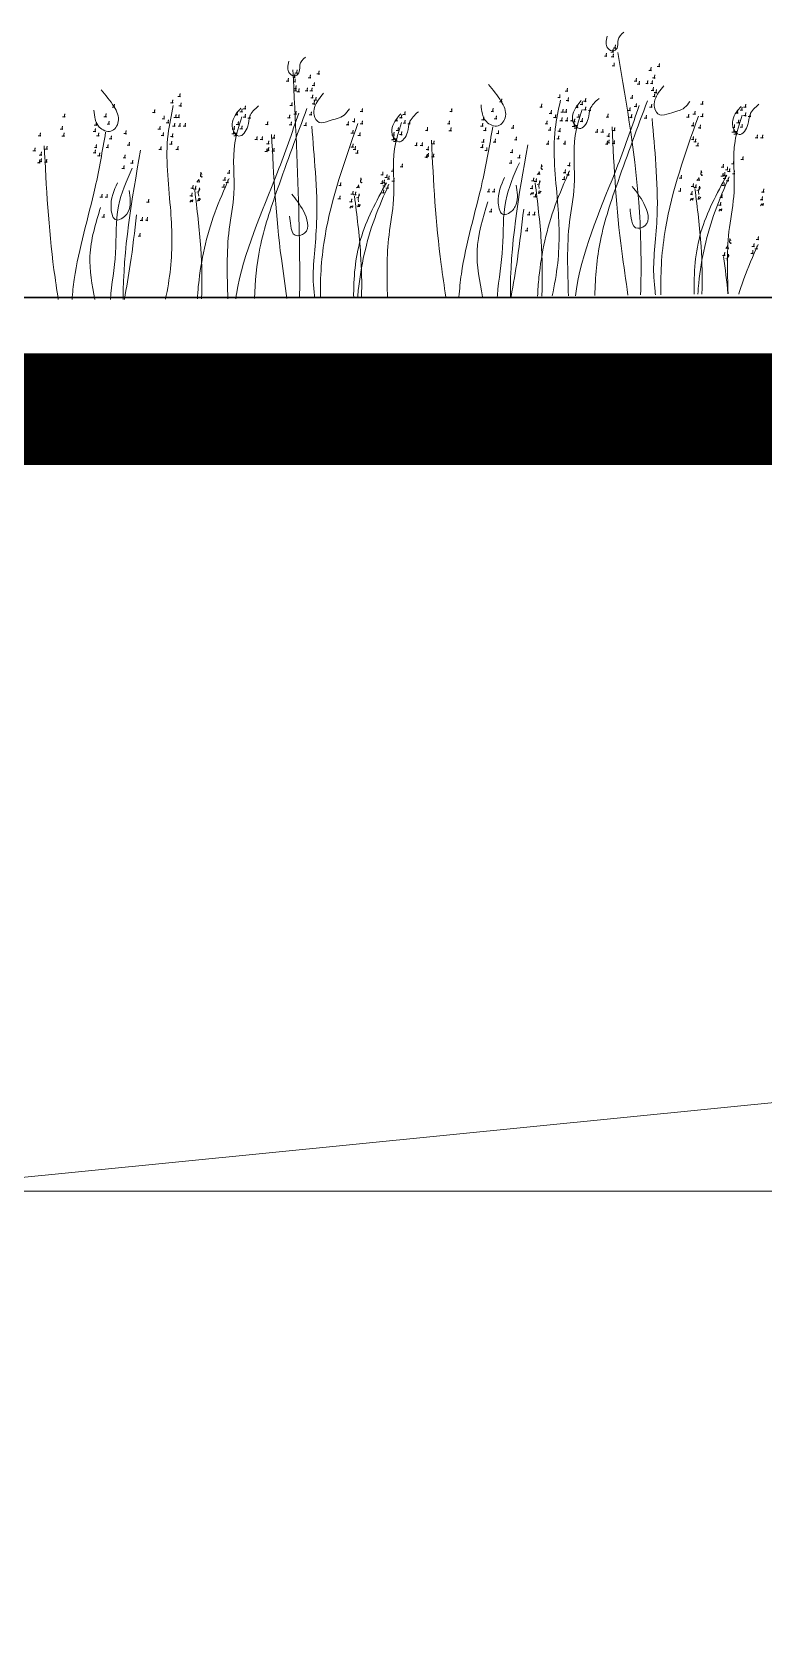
# Model space of a CAD drawing. Header units: metres. Extents: x 0 to 4415, y 1197 to 2590.
# Drawn here: x 1927.761 to 1928.415, y 1201.792 to 1203.226 of the extents above; entities that cross this region are included whole.
import ezdxf

# ---------------------------------------------------------------- set-up
doc = ezdxf.new("R2010")
doc.units = ezdxf.units.M
doc.linetypes.add('CACHE2', pattern=[4.7625, 3.175, -1.5875])
doc.layers.add('00-MUR', color=7, linetype='Continuous', lineweight=30)
doc.layers.add('caché', color=20, linetype='CACHE2', lineweight=13)
doc.layers.add('A_VEGETATION', color=7, linetype='Continuous', lineweight=9, true_color=0x009900)

# ---------------------------------------------------------------- blocks, each defined once
blk = doc.blocks.new('Arbustes 1_coupes')
at = {"flags": 128}
for points in [[(24.102, 5.509), (24.109, 5.448), (24.058, 5.456), (24.102, 5.465), (24.109, 5.526)], [(24.156, 5.606), (24.163, 5.545), (24.112, 5.553), (24.156, 5.562), (24.163, 5.623)], [(23.952, 5.42), (23.959, 5.359), (23.908, 5.368), (23.952, 5.377), (23.959, 5.438)], [(24.112, 5.403), (24.119, 5.342), (24.067, 5.351), (24.112, 5.359), (24.119, 5.42)], [(24.128, 5.2), (24.135, 5.139), (24.084, 5.148), (24.128, 5.156), (24.135, 5.217)], [(25.16, 5.182), (25.167, 5.122), (25.115, 5.13), (25.16, 5.139), (25.167, 5.2)], [(16.687, 4.867), (16.694, 4.806), (16.643, 4.814), (16.687, 4.823), (16.694, 4.884)], [(16.837, 4.955), (16.844, 4.894), (16.793, 4.903), (16.837, 4.912), (16.844, 4.972)], [(16.846, 4.849), (16.853, 4.788), (16.802, 4.797), (16.846, 4.806), (16.853, 4.867)], [(16.891, 5.052), (16.898, 4.991), (16.846, 5), (16.891, 5.009), (16.898, 5.07)], [(17.194, 4.942), (17.201, 4.881), (17.15, 4.89), (17.194, 4.898), (17.201, 4.959)], [(17.284, 4.767), (17.291, 4.706), (17.239, 4.714), (17.284, 4.723), (17.291, 4.784)], [(17.389, 5.03), (17.396, 4.969), (17.344, 4.978), (17.389, 4.987), (17.396, 5.048)], [(24.632, 4.848), (24.639, 4.787), (24.588, 4.796), (24.632, 4.804), (24.639, 4.865)], [(24.702, 4.778), (24.709, 4.717), (24.658, 4.726), (24.702, 4.735), (24.709, 4.796)], [(24.895, 4.796), (24.902, 4.735), (24.85, 4.743), (24.895, 4.752), (24.902, 4.813)], [(24.965, 5.094), (24.972, 5.033), (24.92, 5.042), (24.965, 5.051), (24.972, 5.111)], [(25, 4.796), (25.007, 4.735), (24.956, 4.743), (25, 4.752), (25.007, 4.813)], [(25.054, 4.919), (25.061, 4.858), (25.009, 4.867), (25.054, 4.875), (25.061, 4.936)], [(14.049, 4.378), (14.056, 4.317), (14.004, 4.326), (14.049, 4.335), (14.056, 4.396)], [(14.217, 4.523), (14.225, 4.462), (14.173, 4.471), (14.217, 4.48), (14.225, 4.541)], [(16.862, 4.696), (16.869, 4.635), (16.817, 4.643), (16.862, 4.652), (16.869, 4.713)], [(16.863, 4.646), (16.87, 4.586), (16.818, 4.594), (16.863, 4.603), (16.87, 4.664)], [(16.932, 4.626), (16.939, 4.565), (16.887, 4.574), (16.932, 4.583), (16.939, 4.643)], [(17.124, 4.643), (17.131, 4.583), (17.08, 4.591), (17.124, 4.6), (17.131, 4.661)], [(17.23, 4.643), (17.237, 4.583), (17.185, 4.591), (17.23, 4.6), (17.237, 4.661)], [(17.248, 4.485), (17.255, 4.425), (17.204, 4.433), (17.248, 4.442), (17.255, 4.503)], [(17.319, 4.432), (17.326, 4.371), (17.274, 4.38), (17.319, 4.388), (17.326, 4.449)], [(21.557, 4.384), (21.564, 4.323), (21.512, 4.332), (21.557, 4.341), (21.564, 4.401)], [(22.886, 4.48), (22.893, 4.419), (22.841, 4.427), (22.886, 4.436), (22.893, 4.497)], [(23.055, 4.625), (23.062, 4.564), (23.01, 4.572), (23.055, 4.581), (23.062, 4.642)], [(23.078, 4.407), (23.085, 4.346), (23.033, 4.355), (23.078, 4.364), (23.085, 4.425)], [(23.476, 4.391), (23.484, 4.33), (23.432, 4.339), (23.476, 4.348), (23.484, 4.409)], [(24.543, 4.461), (24.55, 4.4), (24.498, 4.409), (24.543, 4.417), (24.55, 4.478)], [(25.019, 4.638), (25.026, 4.577), (24.974, 4.585), (25.019, 4.594), (25.026, 4.655)], [(25.054, 4.497), (25.061, 4.436), (25.009, 4.445), (25.054, 4.454), (25.061, 4.514)], [(25.089, 4.584), (25.096, 4.523), (25.045, 4.532), (25.089, 4.541), (25.096, 4.601)], [(11.583, 4.065), (11.59, 4.004), (11.538, 4.013), (11.583, 4.022), (11.59, 4.083)], [(12.525, 4.065), (12.532, 4.004), (12.481, 4.013), (12.525, 4.022), (12.532, 4.083)], [(12.72, 4.283), (12.727, 4.222), (12.675, 4.23), (12.72, 4.239), (12.727, 4.3)], [(13.636, 4.161), (13.643, 4.1), (13.592, 4.109), (13.636, 4.117), (13.643, 4.178)], [(13.854, 4.016), (13.861, 3.955), (13.81, 3.964), (13.854, 3.972), (13.861, 4.033)], [(14.121, 4.041), (14.128, 3.98), (14.077, 3.988), (14.121, 3.997), (14.128, 4.058)], [(14.194, 4.041), (14.201, 3.98), (14.15, 3.988), (14.194, 3.997), (14.201, 4.058)], [(14.241, 4.306), (14.248, 4.245), (14.196, 4.254), (14.241, 4.262), (14.248, 4.323)], [(15.523, 4.099), (15.53, 4.038), (15.479, 4.046), (15.523, 4.055), (15.53, 4.116)], [(15.629, 4.168), (15.636, 4.107), (15.584, 4.116), (15.629, 4.125), (15.636, 4.185)], [(15.706, 4.239), (15.713, 4.178), (15.661, 4.187), (15.706, 4.196), (15.713, 4.256)], [(15.706, 4.045), (15.713, 3.984), (15.661, 3.993), (15.706, 4.001), (15.713, 4.062)], [(15.814, 4.028), (15.821, 3.967), (15.769, 3.975), (15.814, 3.984), (15.821, 4.045)], [(16.719, 4.028), (16.726, 3.967), (16.674, 3.975), (16.719, 3.984), (16.726, 4.045)], [(16.773, 4.309), (16.78, 4.248), (16.728, 4.256), (16.773, 4.265), (16.78, 4.326)], [(16.862, 4.116), (16.869, 4.055), (16.817, 4.064), (16.862, 4.072), (16.869, 4.133)], [(17.213, 4.099), (17.22, 4.038), (17.169, 4.046), (17.213, 4.055), (17.22, 4.116)], [(17.284, 4.345), (17.291, 4.284), (17.239, 4.293), (17.284, 4.301), (17.291, 4.362)], [(18.376, 4.168), (18.383, 4.107), (18.331, 4.116), (18.376, 4.125), (18.383, 4.185)], [(19.276, 4.026), (19.283, 3.965), (19.231, 3.974), (19.276, 3.983), (19.283, 4.043)], [(19.353, 4.097), (19.36, 4.036), (19.309, 4.045), (19.353, 4.054), (19.36, 4.114)], [(20.42, 4.167), (20.427, 4.106), (20.375, 4.114), (20.42, 4.123), (20.427, 4.184)], [(21.362, 4.167), (21.369, 4.106), (21.318, 4.114), (21.362, 4.123), (21.369, 4.184)], [(22.473, 4.262), (22.48, 4.201), (22.429, 4.21), (22.473, 4.219), (22.48, 4.28)], [(22.691, 4.117), (22.698, 4.057), (22.647, 4.065), (22.691, 4.074), (22.698, 4.135)], [(22.787, 4.022), (22.794, 3.961), (22.743, 3.97), (22.787, 3.978), (22.794, 4.039)], [(22.958, 4.142), (22.965, 4.081), (22.914, 4.09), (22.958, 4.099), (22.965, 4.159)], [(23.031, 4.142), (23.038, 4.081), (22.987, 4.09), (23.031, 4.099), (23.038, 4.159)], [(23.294, 4.251), (23.301, 4.19), (23.249, 4.199), (23.294, 4.207), (23.301, 4.268)], [(23.319, 4.03), (23.326, 3.97), (23.275, 3.978), (23.319, 3.987), (23.326, 4.048)], [(23.399, 4.32), (23.406, 4.259), (23.355, 4.268), (23.399, 4.277), (23.406, 4.338)], [(23.476, 4.197), (23.484, 4.136), (23.432, 4.145), (23.476, 4.154), (23.484, 4.214)], [(23.584, 4.18), (23.591, 4.119), (23.54, 4.128), (23.584, 4.136), (23.591, 4.197)], [(23.987, 4.03), (23.995, 3.97), (23.943, 3.978), (23.987, 3.987), (23.995, 4.048)], [(24.489, 4.18), (24.496, 4.119), (24.445, 4.128), (24.489, 4.136), (24.496, 4.197)], [(24.524, 4.022), (24.531, 3.961), (24.48, 3.97), (24.524, 3.978), (24.531, 4.039)], [(24.632, 4.268), (24.639, 4.207), (24.588, 4.216), (24.632, 4.225), (24.639, 4.285)], [(24.984, 4.251), (24.991, 4.19), (24.939, 4.199), (24.984, 4.207), (24.991, 4.268)], [(25.828, 4.022), (25.835, 3.961), (25.783, 3.97), (25.828, 3.978), (25.835, 4.039)], [(25.968, 4.091), (25.975, 4.03), (25.924, 4.039), (25.968, 4.048), (25.975, 4.109)], [(26.146, 4.32), (26.153, 4.259), (26.102, 4.268), (26.146, 4.277), (26.153, 4.338)], [(26.146, 4.039), (26.153, 3.978), (26.102, 3.987), (26.146, 3.996), (26.153, 4.057)], [(26.941, 4.109), (26.948, 4.048), (26.896, 4.057), (26.941, 4.065), (26.948, 4.126)], [(27.046, 4.178), (27.053, 4.117), (27.002, 4.126), (27.046, 4.135), (27.053, 4.196)], [(27.124, 4.249), (27.131, 4.188), (27.079, 4.197), (27.124, 4.206), (27.131, 4.267)], [(27.124, 4.055), (27.131, 3.994), (27.079, 4.003), (27.124, 4.012), (27.131, 4.072)], [(27.232, 4.038), (27.239, 3.977), (27.187, 3.985), (27.232, 3.994), (27.239, 4.055)], [(11.529, 3.784), (11.536, 3.723), (11.484, 3.732), (11.529, 3.741), (11.536, 3.801)], [(12.284, 3.726), (12.291, 3.665), (12.239, 3.674), (12.284, 3.683), (12.291, 3.743)], [(12.307, 3.871), (12.314, 3.81), (12.263, 3.819), (12.307, 3.828), (12.314, 3.888)], [(12.598, 3.896), (12.605, 3.835), (12.553, 3.843), (12.598, 3.852), (12.605, 3.913)], [(12.985, 3.678), (12.992, 3.617), (12.94, 3.626), (12.985, 3.635), (12.992, 3.696)], [(13.758, 3.775), (13.765, 3.715), (13.714, 3.723), (13.758, 3.732), (13.765, 3.793)], [(13.95, 3.92), (13.957, 3.859), (13.906, 3.868), (13.95, 3.877), (13.957, 3.938)], [(14.096, 3.848), (14.103, 3.787), (14.051, 3.796), (14.096, 3.804), (14.103, 3.865)], [(14.217, 3.848), (14.225, 3.787), (14.173, 3.796), (14.217, 3.804), (14.225, 3.865)], [(14.337, 3.848), (14.344, 3.787), (14.293, 3.796), (14.337, 3.804), (14.344, 3.865)], [(15.443, 3.667), (15.45, 3.606), (15.399, 3.615), (15.443, 3.623), (15.45, 3.684)], [(15.453, 3.772), (15.46, 3.712), (15.408, 3.72), (15.453, 3.729), (15.46, 3.79)], [(15.549, 3.878), (15.556, 3.817), (15.504, 3.826), (15.549, 3.835), (15.556, 3.896)], [(15.629, 3.781), (15.636, 3.72), (15.584, 3.729), (15.629, 3.738), (15.636, 3.799)], [(16.217, 3.878), (16.224, 3.817), (16.172, 3.826), (16.217, 3.835), (16.224, 3.896)], [(16.754, 3.87), (16.761, 3.809), (16.709, 3.817), (16.754, 3.826), (16.761, 3.887)], [(17.089, 3.852), (17.096, 3.791), (17.044, 3.8), (17.089, 3.809), (17.096, 3.87)], [(18.057, 3.87), (18.064, 3.809), (18.013, 3.817), (18.057, 3.826), (18.064, 3.887)], [(18.163, 3.675), (18.17, 3.615), (18.118, 3.623), (18.163, 3.632), (18.17, 3.693)], [(18.198, 3.939), (18.205, 3.878), (18.153, 3.887), (18.198, 3.896), (18.205, 3.957)], [(18.376, 3.887), (18.383, 3.826), (18.331, 3.835), (18.376, 3.843), (18.383, 3.904)], [(19.17, 3.957), (19.177, 3.896), (19.126, 3.904), (19.17, 3.913), (19.177, 3.974)], [(19.196, 3.736), (19.203, 3.675), (19.152, 3.684), (19.196, 3.693), (19.203, 3.754)], [(19.353, 3.903), (19.36, 3.842), (19.309, 3.851), (19.353, 3.859), (19.36, 3.92)], [(19.461, 3.886), (19.468, 3.825), (19.417, 3.833), (19.461, 3.842), (19.468, 3.903)], [(19.864, 3.736), (19.871, 3.675), (19.82, 3.684), (19.864, 3.693), (19.871, 3.754)], [(20.366, 3.886), (20.373, 3.825), (20.321, 3.833), (20.366, 3.842), (20.373, 3.903)], [(20.401, 3.728), (20.408, 3.667), (20.357, 3.675), (20.401, 3.684), (20.408, 3.745)], [(21.121, 3.828), (21.128, 3.767), (21.076, 3.775), (21.121, 3.784), (21.128, 3.845)], [(21.144, 3.972), (21.151, 3.912), (21.1, 3.92), (21.144, 3.929), (21.151, 3.99)], [(21.193, 3.732), (21.2, 3.671), (21.149, 3.68), (21.193, 3.688), (21.2, 3.749)], [(21.435, 3.997), (21.442, 3.936), (21.39, 3.945), (21.435, 3.954), (21.442, 4.014)], [(21.484, 3.659), (21.491, 3.599), (21.44, 3.607), (21.484, 3.616), (21.491, 3.677)], [(21.822, 3.78), (21.829, 3.719), (21.777, 3.728), (21.822, 3.736), (21.829, 3.797)], [(22.595, 3.877), (22.602, 3.816), (22.551, 3.825), (22.595, 3.833), (22.602, 3.894)], [(22.668, 3.732), (22.675, 3.671), (22.623, 3.68), (22.668, 3.688), (22.675, 3.749)], [(22.886, 3.707), (22.893, 3.646), (22.841, 3.655), (22.886, 3.664), (22.893, 3.725)], [(22.933, 3.949), (22.94, 3.888), (22.888, 3.897), (22.933, 3.906), (22.94, 3.967)], [(23.055, 3.949), (23.062, 3.888), (23.01, 3.897), (23.055, 3.906), (23.062, 3.967)], [(23.174, 3.949), (23.181, 3.888), (23.13, 3.897), (23.174, 3.906), (23.181, 3.967)], [(23.214, 3.819), (23.221, 3.758), (23.169, 3.767), (23.214, 3.775), (23.221, 3.836)], [(23.223, 3.925), (23.23, 3.864), (23.179, 3.872), (23.223, 3.881), (23.23, 3.942)], [(23.258, 3.775), (23.266, 3.715), (23.214, 3.723), (23.258, 3.732), (23.266, 3.793)], [(23.399, 3.933), (23.406, 3.872), (23.355, 3.881), (23.399, 3.89), (23.406, 3.951)], [(23.741, 3.687), (23.748, 3.626), (23.697, 3.635), (23.741, 3.644), (23.748, 3.704)], [(23.866, 3.687), (23.873, 3.626), (23.821, 3.635), (23.866, 3.644), (23.873, 3.704)], [(24.138, 3.722), (24.145, 3.661), (24.093, 3.67), (24.138, 3.678), (24.145, 3.739)], [(24.859, 4.004), (24.867, 3.943), (24.815, 3.952), (24.859, 3.961), (24.867, 4.022)], [(25.933, 3.828), (25.94, 3.767), (25.889, 3.775), (25.933, 3.784), (25.94, 3.845)], [(26.092, 3.775), (26.099, 3.715), (26.048, 3.723), (26.092, 3.732), (26.099, 3.793)], [(26.861, 3.677), (26.868, 3.616), (26.817, 3.625), (26.861, 3.633), (26.868, 3.694)], [(26.871, 3.783), (26.878, 3.722), (26.826, 3.73), (26.871, 3.739), (26.878, 3.8)], [(26.967, 3.888), (26.974, 3.828), (26.922, 3.836), (26.967, 3.845), (26.974, 3.906)], [(27.046, 3.791), (27.053, 3.73), (27.002, 3.739), (27.046, 3.748), (27.053, 3.809)], [(10.905, 3.291), (10.912, 3.23), (10.861, 3.239), (10.905, 3.248), (10.912, 3.309)], [(11.027, 3.635), (11.034, 3.574), (10.983, 3.583), (11.027, 3.591), (11.034, 3.652)], [(11.177, 3.326), (11.184, 3.265), (11.133, 3.274), (11.177, 3.283), (11.184, 3.344)], [(11.564, 3.626), (11.571, 3.565), (11.519, 3.574), (11.564, 3.583), (11.571, 3.644)], [(12.307, 3.364), (12.314, 3.303), (12.263, 3.312), (12.307, 3.32), (12.314, 3.381)], [(12.356, 3.63), (12.363, 3.57), (12.312, 3.578), (12.356, 3.587), (12.363, 3.648)], [(12.574, 3.364), (12.581, 3.303), (12.53, 3.312), (12.574, 3.32), (12.581, 3.381)], [(12.647, 3.558), (12.654, 3.497), (12.602, 3.506), (12.647, 3.515), (12.654, 3.575)], [(13.057, 3.413), (13.064, 3.352), (13.013, 3.361), (13.057, 3.37), (13.064, 3.43)], [(13.781, 3.316), (13.789, 3.255), (13.737, 3.264), (13.781, 3.273), (13.789, 3.333)], [(13.831, 3.63), (13.838, 3.57), (13.786, 3.578), (13.831, 3.587), (13.838, 3.648)], [(14.023, 3.436), (14.03, 3.375), (13.978, 3.384), (14.023, 3.393), (14.03, 3.454)], [(14.049, 3.606), (14.056, 3.545), (14.004, 3.554), (14.049, 3.562), (14.056, 3.623)], [(14.168, 3.316), (14.175, 3.255), (14.124, 3.264), (14.168, 3.273), (14.175, 3.333)], [(15.488, 3.623), (15.495, 3.562), (15.443, 3.571), (15.488, 3.58), (15.495, 3.641)], [(15.971, 3.535), (15.978, 3.474), (15.926, 3.483), (15.971, 3.491), (15.978, 3.552)], [(16.095, 3.535), (16.102, 3.474), (16.051, 3.483), (16.095, 3.491), (16.102, 3.552)], [(16.236, 3.438), (16.243, 3.377), (16.191, 3.386), (16.236, 3.394), (16.243, 3.455)], [(16.236, 3.288), (16.243, 3.228), (16.191, 3.236), (16.236, 3.245), (16.243, 3.306)], [(16.367, 3.57), (16.374, 3.509), (16.322, 3.517), (16.367, 3.526), (16.374, 3.587)], [(18.163, 3.359), (18.17, 3.299), (18.118, 3.307), (18.163, 3.316), (18.17, 3.377)], [(18.216, 3.306), (18.223, 3.245), (18.172, 3.254), (18.216, 3.262), (18.223, 3.323)], [(18.322, 3.623), (18.329, 3.562), (18.277, 3.571), (18.322, 3.58), (18.329, 3.641)], [(19.091, 3.525), (19.098, 3.464), (19.046, 3.473), (19.091, 3.481), (19.098, 3.542)], [(19.1, 3.63), (19.107, 3.57), (19.056, 3.578), (19.1, 3.587), (19.107, 3.648)], [(19.135, 3.481), (19.142, 3.42), (19.091, 3.429), (19.135, 3.438), (19.142, 3.499)], [(19.276, 3.639), (19.283, 3.578), (19.231, 3.587), (19.276, 3.596), (19.283, 3.657)], [(19.618, 3.393), (19.625, 3.332), (19.574, 3.341), (19.618, 3.349), (19.625, 3.41)], [(19.742, 3.393), (19.749, 3.332), (19.698, 3.341), (19.742, 3.349), (19.749, 3.41)], [(19.883, 3.296), (19.89, 3.235), (19.839, 3.244), (19.883, 3.252), (19.89, 3.313)], [(20.014, 3.428), (20.021, 3.367), (19.97, 3.375), (20.014, 3.384), (20.021, 3.445)], [(21.121, 3.345), (21.128, 3.284), (21.076, 3.293), (21.121, 3.302), (21.128, 3.362)], [(21.144, 3.465), (21.151, 3.404), (21.1, 3.413), (21.144, 3.422), (21.151, 3.483)], [(21.411, 3.465), (21.418, 3.404), (21.367, 3.413), (21.411, 3.422), (21.418, 3.483)], [(21.894, 3.515), (21.901, 3.454), (21.85, 3.462), (21.894, 3.471), (21.901, 3.532)], [(22.619, 3.417), (22.626, 3.357), (22.574, 3.365), (22.619, 3.374), (22.626, 3.435)], [(22.86, 3.538), (22.867, 3.477), (22.815, 3.486), (22.86, 3.494), (22.867, 3.555)], [(23.005, 3.417), (23.012, 3.357), (22.961, 3.365), (23.005, 3.374), (23.012, 3.435)], [(23.971, 3.415), (23.978, 3.354), (23.927, 3.362), (23.971, 3.371), (23.978, 3.432)], [(24.006, 3.59), (24.013, 3.529), (23.962, 3.538), (24.006, 3.546), (24.013, 3.607)], [(24.006, 3.441), (24.013, 3.38), (23.962, 3.388), (24.006, 3.397), (24.013, 3.458)], [(24.128, 3.423), (24.135, 3.362), (24.084, 3.371), (24.128, 3.38), (24.135, 3.441)], [(25.933, 3.512), (25.94, 3.451), (25.889, 3.459), (25.933, 3.468), (25.94, 3.529)], [(25.987, 3.458), (25.994, 3.397), (25.942, 3.406), (25.987, 3.415), (25.994, 3.475)], [(26.039, 3.37), (26.046, 3.309), (25.994, 3.317), (26.039, 3.326), (26.046, 3.387)], [(26.906, 3.633), (26.913, 3.572), (26.861, 3.581), (26.906, 3.59), (26.913, 3.651)], [(27.389, 3.545), (27.396, 3.484), (27.344, 3.493), (27.389, 3.501), (27.396, 3.562)], [(27.513, 3.545), (27.52, 3.484), (27.468, 3.493), (27.513, 3.501), (27.52, 3.562)], [(11.011, 3.019), (11.018, 2.958), (10.966, 2.967), (11.011, 2.975), (11.018, 3.036)], [(11.046, 3.194), (11.053, 3.133), (11.001, 3.142), (11.046, 3.151), (11.053, 3.212)], [(11.046, 3.045), (11.053, 2.984), (11.001, 2.993), (11.046, 3.002), (11.053, 3.062)], [(11.168, 3.028), (11.175, 2.967), (11.123, 2.975), (11.168, 2.984), (11.175, 3.045)], [(12.284, 3.244), (12.291, 3.183), (12.239, 3.191), (12.284, 3.2), (12.291, 3.261)], [(12.38, 3.171), (12.387, 3.11), (12.335, 3.119), (12.38, 3.128), (12.387, 3.188)], [(12.961, 3.123), (12.968, 3.062), (12.917, 3.071), (12.961, 3.08), (12.968, 3.141)], [(13.13, 3.002), (13.137, 2.941), (13.085, 2.949), (13.13, 2.958), (13.137, 3.019)], [(16.201, 3.262), (16.208, 3.202), (16.156, 3.21), (16.201, 3.219), (16.208, 3.28)], [(16.358, 3.271), (16.365, 3.21), (16.313, 3.219), (16.358, 3.228), (16.365, 3.288)], [(18.268, 3.217), (18.275, 3.157), (18.223, 3.165), (18.268, 3.174), (18.275, 3.235)], [(19.848, 3.12), (19.855, 3.059), (19.803, 3.068), (19.848, 3.077), (19.855, 3.138)], [(19.883, 3.146), (19.89, 3.086), (19.839, 3.094), (19.883, 3.103), (19.89, 3.164)], [(20.005, 3.129), (20.012, 3.068), (19.96, 3.077), (20.005, 3.086), (20.012, 3.146)], [(21.217, 3.273), (21.224, 3.212), (21.172, 3.22), (21.217, 3.229), (21.224, 3.29)], [(21.772, 2.983), (21.779, 2.922), (21.728, 2.931), (21.772, 2.939), (21.779, 3)], [(21.798, 3.225), (21.805, 3.164), (21.754, 3.173), (21.798, 3.181), (21.805, 3.242)], [(21.967, 3.103), (21.974, 3.042), (21.922, 3.051), (21.967, 3.059), (21.974, 3.12)], [(23.108, 2.922), (23.115, 2.861), (23.064, 2.87), (23.108, 2.878), (23.115, 2.939)], [(26.85, 2.957), (26.857, 2.896), (26.805, 2.904), (26.85, 2.913), (26.857, 2.974)], [(27.061, 3.054), (27.068, 2.993), (27.016, 3.002), (27.061, 3.01), (27.068, 3.071)], [(12.935, 2.881), (12.942, 2.82), (12.891, 2.829), (12.935, 2.838), (12.942, 2.899)], [(14.616, 2.523), (14.658, 2.515), (14.642, 2.584), (14.632, 2.549), (14.597, 2.515)], [(14.686, 2.664), (14.712, 2.629), (14.728, 2.638), (14.686, 2.646), (14.693, 2.744), (14.712, 2.69)], [(15.239, 2.61), (15.247, 2.549), (15.195, 2.558), (15.239, 2.567), (15.247, 2.628)], [(15.31, 2.558), (15.317, 2.497), (15.265, 2.506), (15.31, 2.515), (15.317, 2.575)], [(15.338, 2.77), (15.345, 2.709), (15.293, 2.718), (15.338, 2.726), (15.345, 2.787)], [(18.334, 2.522), (18.359, 2.487), (18.376, 2.496), (18.334, 2.504), (18.341, 2.602), (18.359, 2.548)], [(18.842, 2.725), (18.849, 2.664), (18.798, 2.673), (18.842, 2.681), (18.849, 2.742)], [(18.938, 2.664), (18.945, 2.603), (18.894, 2.612), (18.938, 2.62), (18.945, 2.681)], [(18.985, 2.628), (18.992, 2.567), (18.941, 2.575), (18.985, 2.584), (18.992, 2.645)], [(19.079, 2.804), (19.086, 2.744), (19.035, 2.752), (19.079, 2.761), (19.086, 2.822)], [(19.098, 2.575), (19.105, 2.515), (19.053, 2.523), (19.098, 2.532), (19.105, 2.593)], [(19.29, 2.902), (19.297, 2.841), (19.245, 2.849), (19.29, 2.858), (19.297, 2.919)], [(22.281, 2.578), (22.288, 2.518), (22.236, 2.526), (22.281, 2.535), (22.288, 2.596)], [(22.342, 2.561), (22.349, 2.5), (22.297, 2.509), (22.342, 2.518), (22.349, 2.578)], [(22.386, 2.675), (22.429, 2.667), (22.412, 2.736), (22.403, 2.702), (22.368, 2.667)], [(22.457, 2.816), (22.483, 2.781), (22.499, 2.79), (22.457, 2.799), (22.464, 2.896), (22.483, 2.842)], [(22.984, 2.604), (22.991, 2.544), (22.94, 2.552), (22.984, 2.561), (22.991, 2.622)], [(23.01, 2.762), (23.017, 2.702), (22.965, 2.71), (23.01, 2.719), (23.017, 2.78)], [(23.08, 2.71), (23.087, 2.649), (23.036, 2.658), (23.08, 2.667), (23.087, 2.728)], [(25.652, 2.631), (25.659, 2.57), (25.607, 2.578), (25.652, 2.587), (25.659, 2.648)], [(26.034, 2.533), (26.076, 2.525), (26.06, 2.594), (26.05, 2.56), (26.015, 2.525)], [(26.104, 2.674), (26.13, 2.639), (26.146, 2.648), (26.104, 2.657), (26.111, 2.754), (26.13, 2.7)], [(26.603, 2.675), (26.61, 2.615), (26.559, 2.623), (26.603, 2.632), (26.61, 2.693)], [(26.613, 2.877), (26.62, 2.816), (26.568, 2.825), (26.613, 2.833), (26.62, 2.894)], [(26.648, 2.693), (26.655, 2.632), (26.603, 2.641), (26.648, 2.649), (26.655, 2.71)], [(26.657, 2.62), (26.664, 2.56), (26.613, 2.568), (26.657, 2.577), (26.664, 2.638)], [(26.709, 2.816), (26.716, 2.755), (26.664, 2.764), (26.709, 2.773), (26.716, 2.833)], [(26.728, 2.568), (26.735, 2.507), (26.683, 2.516), (26.728, 2.525), (26.735, 2.586)], [(26.756, 2.78), (26.763, 2.719), (26.711, 2.728), (26.756, 2.736), (26.763, 2.797)], [(26.868, 2.728), (26.875, 2.667), (26.824, 2.675), (26.868, 2.684), (26.875, 2.745)], [(-0.137, 2.254), (-0.13, 2.193), (-0.181, 2.202), (-0.137, 2.21), (-0.13, 2.271)], [(0.786, 2.199), (0.793, 2.138), (0.742, 2.147), (0.786, 2.155), (0.793, 2.216)], [(0.814, 2.374), (0.821, 2.313), (0.77, 2.322), (0.814, 2.331), (0.821, 2.391)], [(12.429, 2.229), (12.436, 2.168), (12.384, 2.177), (12.429, 2.186), (12.436, 2.247)], [(12.549, 2.229), (12.556, 2.168), (12.504, 2.177), (12.549, 2.186), (12.556, 2.247)], [(14.482, 2.251), (14.489, 2.19), (14.438, 2.199), (14.482, 2.207), (14.489, 2.268)], [(14.51, 2.426), (14.518, 2.365), (14.466, 2.374), (14.51, 2.383), (14.518, 2.444)], [(14.571, 2.409), (14.578, 2.348), (14.527, 2.357), (14.571, 2.365), (14.578, 2.426)], [(14.642, 2.197), (14.632, 2.26), (14.658, 2.383), (14.668, 2.348), (14.642, 2.303), (14.597, 2.286)], [(15.214, 2.452), (15.221, 2.391), (15.169, 2.4), (15.214, 2.409), (15.221, 2.47)], [(17.865, 2.18), (17.872, 2.119), (17.82, 2.128), (17.865, 2.136), (17.872, 2.197)], [(17.881, 2.478), (17.888, 2.418), (17.837, 2.426), (17.881, 2.435), (17.888, 2.496)], [(18.158, 2.284), (18.165, 2.223), (18.113, 2.232), (18.158, 2.241), (18.165, 2.302)], [(18.219, 2.267), (18.226, 2.206), (18.174, 2.215), (18.219, 2.223), (18.226, 2.284)], [(18.263, 2.381), (18.306, 2.373), (18.289, 2.442), (18.28, 2.407), (18.245, 2.373)], [(18.289, 2.055), (18.28, 2.118), (18.306, 2.241), (18.315, 2.206), (18.289, 2.161), (18.245, 2.144)], [(18.833, 2.523), (18.84, 2.462), (18.788, 2.471), (18.833, 2.48), (18.84, 2.541)], [(18.861, 2.31), (18.868, 2.249), (18.817, 2.258), (18.861, 2.267), (18.868, 2.328)], [(18.877, 2.541), (18.884, 2.48), (18.833, 2.489), (18.877, 2.497), (18.884, 2.558)], [(18.887, 2.468), (18.894, 2.407), (18.842, 2.416), (18.887, 2.425), (18.894, 2.486)], [(18.957, 2.416), (18.964, 2.355), (18.913, 2.364), (18.957, 2.373), (18.964, 2.433)], [(21.266, 2.331), (21.273, 2.27), (21.222, 2.278), (21.266, 2.287), (21.273, 2.348)], [(21.386, 2.331), (21.393, 2.27), (21.341, 2.278), (21.386, 2.287), (21.393, 2.348)], [(22.253, 2.403), (22.26, 2.342), (22.208, 2.351), (22.253, 2.36), (22.26, 2.42)], [(22.227, 2.254), (22.272, 2.218), (22.281, 2.262), (22.236, 2.244), (22.211, 2.209)], [(22.33, 2.21), (22.337, 2.149), (22.286, 2.158), (22.33, 2.167), (22.337, 2.228)], [(22.412, 2.349), (22.403, 2.412), (22.429, 2.535), (22.438, 2.5), (22.412, 2.455), (22.368, 2.438)], [(22.386, 2.235), (22.457, 2.28), (22.412, 2.297), (22.394, 2.244), (22.438, 2.244)], [(25.635, 2.332), (25.642, 2.271), (25.591, 2.28), (25.635, 2.289), (25.642, 2.349)], [(25.9, 2.261), (25.907, 2.2), (25.856, 2.209), (25.9, 2.218), (25.907, 2.278)], [(25.928, 2.436), (25.935, 2.376), (25.884, 2.384), (25.928, 2.393), (25.935, 2.454)], [(25.989, 2.419), (25.996, 2.358), (25.945, 2.367), (25.989, 2.376), (25.996, 2.436)], [(26.06, 2.207), (26.05, 2.27), (26.076, 2.393), (26.085, 2.358), (26.06, 2.313), (26.015, 2.296)], [(26.632, 2.462), (26.639, 2.402), (26.587, 2.41), (26.632, 2.419), (26.639, 2.48)], [(-0.165, 2.078), (-0.158, 2.018), (-0.21, 2.026), (-0.165, 2.035), (-0.158, 2.096)], [(-0.191, 1.929), (-0.146, 1.893), (-0.137, 1.938), (-0.181, 1.919), (-0.207, 1.884)], [(0.76, 2.049), (0.805, 2.013), (0.814, 2.058), (0.77, 2.039), (0.744, 2.005)], [(13.493, 2.109), (13.5, 2.048), (13.449, 2.057), (13.493, 2.065), (13.5, 2.126)], [(14.457, 2.102), (14.501, 2.065), (14.51, 2.11), (14.466, 2.091), (14.44, 2.057)], [(14.616, 2.083), (14.686, 2.128), (14.642, 2.145), (14.623, 2.091), (14.668, 2.091)], [(18.13, 2.109), (18.137, 2.048), (18.085, 2.057), (18.13, 2.065), (18.137, 2.126)], [(18.104, 1.96), (18.148, 1.923), (18.158, 1.968), (18.113, 1.949), (18.088, 1.915)], [(18.263, 1.941), (18.334, 1.986), (18.289, 2.003), (18.27, 1.949), (18.315, 1.949)], [(21.313, 1.871), (21.32, 1.81), (21.268, 1.819), (21.313, 1.828), (21.32, 1.889)], [(25.874, 2.112), (25.919, 2.076), (25.928, 2.12), (25.884, 2.102), (25.858, 2.067)], [(26.034, 2.093), (26.104, 2.138), (26.06, 2.155), (26.041, 2.102), (26.085, 2.102)], [(12.476, 1.77), (12.483, 1.709), (12.431, 1.718), (12.476, 1.726), (12.483, 1.787)], [(13.348, 1.697), (13.355, 1.636), (13.303, 1.645), (13.348, 1.654), (13.355, 1.715)], [(13.467, 1.697), (13.474, 1.636), (13.423, 1.645), (13.467, 1.654), (13.474, 1.715)], [(22.185, 1.799), (22.192, 1.738), (22.14, 1.747), (22.185, 1.755), (22.192, 1.816)], [(22.304, 1.799), (22.311, 1.738), (22.26, 1.747), (22.304, 1.755), (22.311, 1.816)], [(-0.031, 1.045), (0.011, 1.036), (-0.006, 1.105), (-0.015, 1.071), (-0.05, 1.036)], [(0.039, 1.185), (0.065, 1.15), (0.081, 1.159), (0.039, 1.168), (0.046, 1.265), (0.065, 1.211)], [(0.592, 1.132), (0.599, 1.071), (0.548, 1.079), (0.592, 1.088), (0.599, 1.149)], [(0.691, 1.291), (0.698, 1.23), (0.646, 1.239), (0.691, 1.247), (0.698, 1.308)], [(13.299, 1.335), (13.306, 1.274), (13.254, 1.283), (13.299, 1.292), (13.306, 1.352)], [(22.136, 1.436), (22.143, 1.376), (22.091, 1.384), (22.136, 1.393), (22.143, 1.454)], [(-0.076, 0.93), (-0.069, 0.869), (-0.12, 0.878), (-0.076, 0.887), (-0.069, 0.948)], [(-0.006, 0.719), (-0.015, 0.781), (0.011, 0.904), (0.02, 0.869), (-0.006, 0.824), (-0.05, 0.807)], [(0.566, 0.974), (0.573, 0.913), (0.522, 0.921), (0.566, 0.93), (0.573, 0.991)], [(0.662, 1.079), (0.669, 1.019), (0.618, 1.027), (0.662, 1.036), (0.669, 1.097)]]:
    blk.add_lwpolyline(points, dxfattribs=at)
for points in [[(23.971, 5.823), (23.985, 5.551), (24.126, 5.491), (24.21, 5.585), (24.222, 5.739), (24.351, 5.917)], [(16.706, 5.27), (16.72, 4.997), (16.861, 4.938), (16.945, 5.032), (16.957, 5.185), (17.086, 5.364)], [(12.256, 4.165), (12.375, 3.778), (12.642, 3.683), (12.811, 3.9), (12.715, 4.238), (12.424, 4.625)], [(17.492, 4.535), (17.291, 4.214), (17.279, 4.038), (17.398, 3.871), (17.623, 3.907), (17.966, 4.038), (18.085, 4.18)], [(21.093, 4.267), (21.212, 3.88), (21.479, 3.784), (21.648, 4.001), (21.552, 4.339), (21.261, 4.726)], [(23.38, 4.355), (23.273, 4.225), (23.202, 3.846), (23.333, 3.716), (23.535, 3.941), (23.582, 4.165), (23.784, 4.403)], [(25.263, 4.687), (25.061, 4.367), (25.049, 4.19), (25.169, 4.023), (25.394, 4.059), (25.736, 4.19), (25.856, 4.332)], [(15.61, 4.203), (15.502, 4.072), (15.432, 3.694), (15.563, 3.564), (15.765, 3.788), (15.811, 4.013), (16.013, 4.251)], [(19.257, 4.061), (19.149, 3.93), (19.079, 3.552), (19.21, 3.422), (19.412, 3.646), (19.459, 3.871), (19.66, 4.109)], [(27.028, 4.213), (26.92, 4.083), (26.85, 3.704), (26.981, 3.574), (27.182, 3.799), (27.229, 4.023), (27.431, 4.261)], [(21.625, 2.6), (21.479, 2.02), (21.599, 1.755), (21.744, 1.803), (21.89, 1.996), (21.89, 2.431)], [(12.788, 2.499), (12.642, 1.919), (12.762, 1.654), (12.907, 1.702), (13.052, 1.894), (13.052, 2.329)], [(16.716, 1.731), (16.742, 1.513), (16.838, 1.296), (17.056, 1.344), (17.03, 1.851), (16.765, 2.238)], [(24.487, 1.883), (24.513, 1.665), (24.609, 1.448), (24.827, 1.496), (24.801, 2.003), (24.536, 2.39)]]:
    blk.add_spline(points, degree=3)
for points, knots in [([(24.722, -0.086), (24.742, 0.545), (24.732, 2.405), (24.419, 4.239), (24.213, 5.451)], [0.587601, 0.587601, 0.587601, 0.587601, 1.060659, 1.979923, 1.979923, 1.979923, 1.979923]), ([(16.938, -0.144), (16.948, 0.455), (16.932, 2.195), (16.852, 3.932), (16.8, 5.07)], [0.611371, 0.611371, 0.611371, 0.611371, 1.060659, 1.915226, 1.915226, 1.915226, 1.915226]), ([(13.88, -0.156), (13.925, 0.076), (14.054, 0.768), (14.012, 2.032), (13.851, 3.284), (14.02, 4.045), (14.067, 4.262)], [0.632298, 0.632298, 0.632298, 0.632298, 0.809449, 1.159779, 1.576588, 1.74244, 1.74244, 1.74244, 1.74244]), ([(15.481, -0.151), (15.486, -0.116), (15.643, 0.875), (16.295, 2.261), (16.773, 3.634), (16.93, 4.084)], [0.594172, 0.594172, 0.594172, 0.594172, 0.620996, 1.355238, 1.713875, 1.713875, 1.713875, 1.713875]), ([(15.91, -0.149), (15.924, 0.24), (16.003, 1.097), (16.497, 2.533), (16.889, 3.583), (17.117, 4.193)], [0.588628, 0.588628, 0.588628, 0.588628, 0.879234, 1.231775, 1.720834, 1.720834, 1.720834, 1.720834]), ([(22.707, -0.105), (22.756, 0.144), (22.892, 0.852), (22.849, 2.134), (22.688, 3.385), (22.857, 4.147), (22.905, 4.364)], [0.619473, 0.619473, 0.619473, 0.619473, 0.809449, 1.159779, 1.576588, 1.74244, 1.74244, 1.74244, 1.74244]), ([(23.075, -0.102), (23.061, 0.464), (23.022, 1.304), (23.278, 2.509), (23.149, 3.391), (23.337, 3.958), (23.401, 4.155)], [0.556787, 0.556787, 0.556787, 0.556787, 0.980125, 1.184429, 1.47469, 1.628633, 1.628633, 1.628633, 1.628633]), ([(23.237, -0.1), (23.246, -0.031), (23.398, 0.995), (24.065, 2.413), (24.543, 3.786), (24.7, 4.236)], [0.568199, 0.568199, 0.568199, 0.568199, 0.620996, 1.355238, 1.713875, 1.713875, 1.713875, 1.713875]), ([(23.677, -0.096), (23.688, 0.326), (23.763, 1.218), (24.268, 2.685), (24.66, 3.735), (24.888, 4.345)], [0.563885, 0.563885, 0.563885, 0.563885, 0.879234, 1.231775, 1.720834, 1.720834, 1.720834, 1.720834]), ([(11.745, -0.16), (11.757, -0.006), (11.853, 0.863), (12.25, 2.11), (12.447, 3.238), (12.52, 3.658)], [0.6350692, 0.6350692, 0.6350692, 0.6350692, 0.7509262, 1.2899319, 1.6097799, 1.6097799, 1.6097799, 1.6097799]), ([(15.302, -0.151), (15.288, 0.381), (15.259, 1.186), (15.508, 2.357), (15.379, 3.239), (15.566, 3.806), (15.631, 4.003)], [0.582334, 0.582334, 0.582334, 0.582334, 0.980125, 1.184429, 1.47469, 1.628633, 1.628633, 1.628633, 1.628633]), ([(17.225, 3.787), (17.254, 3.437), (17.316, 2.7), (17.36, 1.725), (17.278, 0.888), (17.234, 0.336), (17.272, -0.015), (17.281, -0.129), (17.282, -0.143)], [0, 0, 0, 0, 0.2638175, 0.5544416, 0.7303048, 0.8923745, 0.973782, 0.9850114, 0.9850114, 0.9850114, 0.9850114]), ([(18.28, 3.841), (17.976, 2.992), (17.51, 1.692), (17.407, 0.347), (17.414, -0.142)], [0, 0, 0, 0, 0.66825, 1.024498, 1.024498, 1.024498, 1.024498]), ([(18.945, -0.133), (18.932, 0.345), (18.918, 1.096), (19.155, 2.215), (19.026, 3.097), (19.213, 3.664), (19.278, 3.861)], [0.622258, 0.622258, 0.622258, 0.622258, 0.980125, 1.184429, 1.47469, 1.628633, 1.628633, 1.628633, 1.628633]), ([(20.577, -0.122), (20.589, 0.053), (20.683, 0.944), (21.087, 2.211), (21.284, 3.339), (21.357, 3.759)], [0.6192538, 0.6192538, 0.6192538, 0.6192538, 0.7509262, 1.2899319, 1.6097799, 1.6097799, 1.6097799, 1.6097799]), ([(24.43, -0.089), (24.391, 0.246), (24.186, 1.542), (24.124, 2.811), (24.079, 3.751)], [0.5834025, 0.5834025, 0.5834025, 0.5834025, 0.8321355, 1.542813, 1.542813, 1.542813, 1.542813]), ([(24.995, 3.939), (25.025, 3.589), (25.087, 2.852), (25.131, 1.877), (25.049, 1.04), (25.005, 0.489), (25.046, 0.102), (25.056, -0.039), (25.059, -0.083)], [0, 0, 0, 0, 0.263817, 0.554442, 0.730305, 0.892375, 0.973782, 1.010806, 1.010806, 1.010806, 1.010806]), ([(26.05, 3.993), (25.746, 3.145), (25.274, 1.824), (25.174, 0.449), (25.186, -0.073), (25.186, -0.081)], [0, 0, 0, 0, 0.66825, 1.040569, 1.046614, 1.046614, 1.046614, 1.046614]), ([(26.718, -0.064), (26.704, 0.442), (26.682, 1.221), (26.926, 2.367), (26.796, 3.249), (26.984, 3.816), (27.049, 4.013)], [0.601503, 0.601503, 0.601503, 0.601503, 0.980125, 1.184429, 1.47469, 1.628633, 1.628633, 1.628633, 1.628633]), ([(11.429, -0.161), (11.398, 0.066), (11.221, 1.253), (11.164, 2.415), (11.119, 3.355)], [0.6635111, 0.6635111, 0.6635111, 0.6635111, 0.8321355, 1.542813, 1.542813, 1.542813, 1.542813]), ([(16.648, -0.146), (16.611, 0.157), (16.414, 1.422), (16.354, 2.659), (16.308, 3.599)], [0.607008, 0.607008, 0.607008, 0.607008, 0.8321355, 1.542813, 1.542813, 1.542813, 1.542813]), ([(20.275, -0.124), (20.241, 0.125), (20.059, 1.333), (20.001, 2.517), (19.956, 3.457)], [0.6474397, 0.6474397, 0.6474397, 0.6474397, 0.8321355, 1.542813, 1.542813, 1.542813, 1.542813]), ([(21.451, -0.116), (21.452, -0.104), (21.482, 0.27), (21.618, 0.99), (21.562, 2.039), (21.835, 2.652), (21.962, 2.938)], [0.6282718, 0.6282718, 0.6282718, 0.6282718, 0.6369967, 0.9104139, 1.1765895, 1.4077095, 1.4077095, 1.4077095, 1.4077095]), ([(12.619, -0.159), (12.65, 0.196), (12.781, 0.896), (12.725, 1.937), (12.998, 2.551), (13.125, 2.836)], [0.642832, 0.642832, 0.642832, 0.642832, 0.9104139, 1.1765895, 1.4077095, 1.4077095, 1.4077095, 1.4077095]), ([(14.606, -0.154), (14.612, -0.046), (14.667, 0.625), (14.879, 1.566), (15.221, 2.34), (15.336, 2.599)], [0.5851256, 0.5851256, 0.5851256, 0.5851256, 0.6661195, 1.0883514, 1.3002657, 1.3002657, 1.3002657, 1.3002657]), ([(22.372, -0.108), (22.378, 0.036), (22.429, 0.742), (22.65, 1.718), (22.992, 2.492), (23.106, 2.751)], [0.5585808, 0.5585808, 0.5585808, 0.5585808, 0.6661195, 1.0883514, 1.3002657, 1.3002657, 1.3002657, 1.3002657]), ([(25.944, -0.073), (25.936, 0.412), (26.005, 1.374), (26.467, 2.221), (26.697, 2.644)], [0.5905888, 0.5905888, 0.5905888, 0.5905888, 0.9488556, 1.3050598, 1.3050598, 1.3050598, 1.3050598]), ([(26.029, -0.072), (26.034, 0.012), (26.09, 0.659), (26.297, 1.576), (26.639, 2.35), (26.753, 2.609)], [0.6030171, 0.6030171, 0.6030171, 0.6030171, 0.6661195, 1.0883514, 1.3002657, 1.3002657, 1.3002657, 1.3002657]), ([(14.701, -0.154), (14.716, 0.233), (14.705, 1.065), (14.604, 1.889), (14.55, 2.329)], [0.5783473, 0.5783473, 0.5783473, 0.5783473, 0.8681547, 1.2006627, 1.2006627, 1.2006627, 1.2006627]), ([(18.173, -0.138), (18.17, 0.317), (18.249, 1.248), (18.696, 2.069), (18.927, 2.491)], [0.6121211, 0.6121211, 0.6121211, 0.6121211, 0.9488556, 1.3050598, 1.3050598, 1.3050598, 1.3050598]), ([(18.265, -0.137), (18.269, -0.082), (18.326, 0.535), (18.526, 1.424), (18.869, 2.198), (18.983, 2.457)], [0.6247611, 0.6247611, 0.6247611, 0.6247611, 0.6661195, 1.0883514, 1.3002657, 1.3002657, 1.3002657, 1.3002657]), ([(22.466, -0.107), (22.488, 0.314), (22.48, 1.182), (22.375, 2.041), (22.321, 2.481)], [0.551892, 0.551892, 0.551892, 0.551892, 0.8681547, 1.2006627, 1.2006627, 1.2006627, 1.2006627]), ([(26.121, -0.071), (26.134, 0.291), (26.12, 1.099), (26.022, 1.899), (25.968, 2.339)], [0.5964257, 0.5964257, 0.5964257, 0.5964257, 0.8681547, 1.2006627, 1.2006627, 1.2006627, 1.2006627]), ([(12.266, -0.16), (12.203, 0.171), (12.074, 0.883), (12.287, 1.575), (12.401, 1.944)], [0.6427994, 0.6427994, 0.6427994, 0.6427994, 0.8923782, 1.1768558, 1.1768558, 1.1768558, 1.1768558]), ([(18.353, -0.137), (18.362, 0.197), (18.346, 0.976), (18.251, 1.747), (18.198, 2.187)], [0.6180335, 0.6180335, 0.6180335, 0.6180335, 0.8681547, 1.2006627, 1.2006627, 1.2006627, 1.2006627]), ([(21.114, -0.118), (21.048, 0.232), (20.905, 0.965), (21.124, 1.677), (21.238, 2.045)], [0.6277155, 0.6277155, 0.6277155, 0.6277155, 0.8923782, 1.1768558, 1.1768558, 1.1768558, 1.1768558]), ([(21.768, -0.113), (21.818, 0.171), (21.937, 0.831), (22.014, 1.497), (22.058, 1.876)], [0.6215938, 0.6215938, 0.6215938, 0.6215938, 0.8381071, 1.1240936, 1.1240936, 1.1240936, 1.1240936]), ([(12.941, -0.158), (12.988, 0.107), (13.102, 0.748), (13.177, 1.395), (13.221, 1.774)], [0.635818, 0.635818, 0.635818, 0.635818, 0.8381071, 1.1240936, 1.1240936, 1.1240936, 1.1240936]), ([(0.245, -0.012), (0.281, 0.105), (0.41, 0.49), (0.574, 0.861), (0.688, 1.12)], [0.9962316, 0.9962316, 0.9962316, 0.9962316, 1.0883514, 1.3002657, 1.3002657, 1.3002657, 1.3002657])]:
    blk.add_open_spline(points, degree=3, knots=knots)
for points in [[(21.75, -0.113), (21.742, 1.038), (21.948, 2.193), (22.154, 3.349)], [(12.913, -0.158), (12.912, 0.974), (13.115, 2.111), (13.317, 3.248)], [(0, 0), (-0.028, 0.284), (-0.062, 0.567), (-0.097, 0.85)]]:
    blk.add_open_spline(points, degree=3)

msp = doc.modelspace()

# ---------------------------------------------------------------- linework, layer by layer
at = {"layer": '00-MUR'}
msp.add_lwpolyline([(1910.4123, 1199.7382), (1926.3123, 1199.7382), (1926.3123, 1202.9882), (1929.6376, 1202.9882), (1929.6376, 1202.1882), (1932.0497, 1202.1882)], dxfattribs=at)
at = {"layer": '00-MUR', "const_width": 0.1}
msp.add_lwpolyline([(1893.2052, 1202.0882), (1893.3052, 1202.0882), (1893.3052, 1202.8882), (1896.0123, 1202.8882), (1896.0123, 1199.6382), (1907.9623, 1199.6382), (1907.9623, 1198.2882), (1910.5123, 1198.2882), (1910.5123, 1199.6382), (1926.4123, 1199.6382), (1926.4123, 1202.8882), (1929.5376, 1202.8882), (1929.5376, 1202.0882), (1932.0497, 1202.0882)], dxfattribs=at)
at = {"layer": 'caché', "linetype": 'CACHE2'}
msp.add_line((1893.2052, 1202.1882), (1929.6376, 1202.1882), dxfattribs=at)
msp.add_lwpolyline([(1914.4362, 1200.0882), (1925.6127, 1201.9882), (1929.6377, 1202.3882)], dxfattribs=at)

# ---------------------------------------------------------------- block references
at = {"layer": 'A_VEGETATION', "color": 86, "true_color": 0x1b6b00, "xscale": 0.03920000000000341, "yscale": 0.03920000000000341, "zscale": 0.03920000000000341, "rotation": 0.1380011812737671}
for p in [(1927.3359, 1202.9916), (1928.3832, 1202.9916)]:
    msp.add_blockref('Arbustes 1_coupes', p, dxfattribs=at)

doc.saveas('drawing.dxf')
